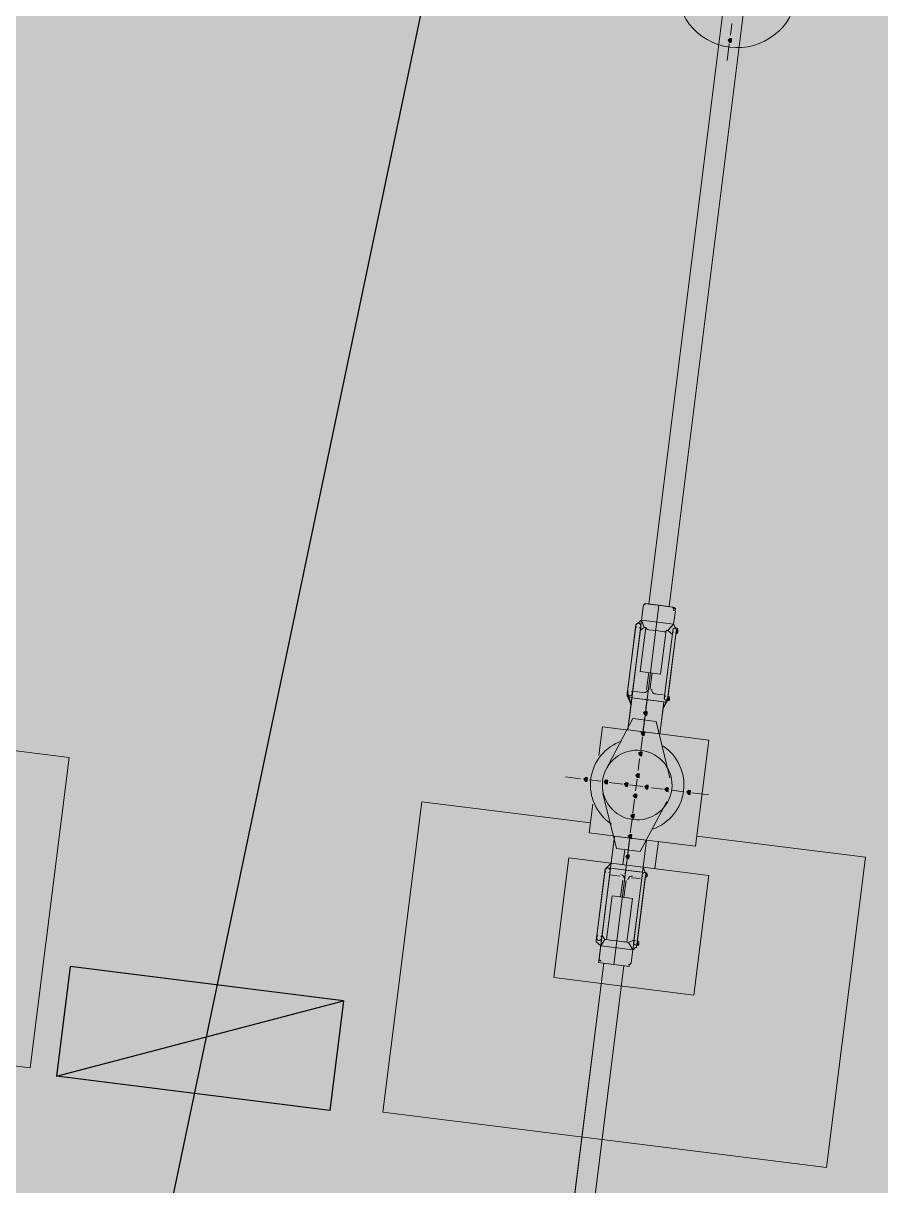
# Model space of a CAD drawing. Header units: metres. Extents: x -4 to 509425, y 7549 to 4732445.
# Drawn here: x 476049.91 to 476054.18, y 4719734.81 to 4719740.6 of the extents above; entities that cross this region are included whole.
import ezdxf

# ---------------------------------------------------------------- set-up
doc = ezdxf.new("R2010")
doc.units = ezdxf.units.M
doc.header["$LTSCALE"] = 0.01
doc.header["$MEASUREMENT"] = 0
doc.layers.get('0').update_dxf_attribs({"lineweight": 0})
for name, color, linetype in [('_SUBESTACIÓN', 1, 'Continuous'), ('PARCELAS', 31, 'Continuous'), ('SUBESTACION LA VID', 253, 'Continuous')]:
    doc.layers.add(name, color=color, linetype=linetype)

# ---------------------------------------------------------------- blocks, each defined once
blk = doc.blocks.new('A$Cfff6051d')
at = {"layer": 'SUBESTACION LA VID', "transparency": 33554687}
h = blk.add_hatch(color=256, dxfattribs=at)
h.dxf.hatch_style = 2
h.paths.add_polyline_path([(476053.4367, 4719740.5115), (476053.4377, 4719740.5199), (476053.4293, 4719740.5209), (476053.4199, 4719740.5136), (476053.4272, 4719740.5041), (476053.4356, 4719740.5031)])
h = blk.add_hatch(color=256, dxfattribs=at)
h.dxf.hatch_style = 2
h.paths.add_polyline_path([(476053.0165, 4719737.1597), (476053.0175, 4719737.1681), (476053.0091, 4719737.1692), (476052.9997, 4719737.1618), (476053.007, 4719737.1524), (476053.0154, 4719737.1513)])
h = blk.add_hatch(color=256, dxfattribs=at)
h.dxf.hatch_style = 2
h.paths.add_polyline_path([(476053.0038, 4719737.0589), (476053.0049, 4719737.0673), (476052.9965, 4719737.0684), (476052.987, 4719737.061), (476052.9944, 4719737.0516), (476053.0028, 4719737.0505)])
h = blk.add_hatch(color=256, dxfattribs=at)
h.dxf.hatch_style = 2
h.paths.add_polyline_path([(476052.9912, 4719736.9581), (476052.9923, 4719736.9665), (476052.9839, 4719736.9676), (476052.9744, 4719736.9602), (476052.9818, 4719736.9508), (476052.9902, 4719736.9497)])
h = blk.add_hatch(color=256, dxfattribs=at)
h.dxf.hatch_style = 2
h.paths.add_polyline_path([(476052.9775, 4719736.8489), (476052.9786, 4719736.8573), (476052.9702, 4719736.8584), (476052.9607, 4719736.851), (476052.9681, 4719736.8416), (476052.9765, 4719736.8405)])
h = blk.add_hatch(color=256, dxfattribs=at)
h.dxf.hatch_style = 2
h.paths.add_polyline_path([(476052.7192, 4719736.8301), (476052.7202, 4719736.8385), (476052.7118, 4719736.8396), (476052.7024, 4719736.8322), (476052.7097, 4719736.8228), (476052.7181, 4719736.8217)])
h = blk.add_hatch(color=256, dxfattribs=at)
h.dxf.hatch_style = 2
h.paths.add_polyline_path([(476052.82, 4719736.8175), (476052.821, 4719736.8259), (476052.8126, 4719736.8269), (476052.8032, 4719736.8196), (476052.8105, 4719736.8101), (476052.8189, 4719736.8091)])
h = blk.add_hatch(color=256, dxfattribs=at)
h.dxf.hatch_style = 2
h.paths.add_polyline_path([(476052.9208, 4719736.8048), (476052.9218, 4719736.8132), (476052.9134, 4719736.8143), (476052.904, 4719736.807), (476052.9113, 4719736.7975), (476052.9197, 4719736.7964)])
h = blk.add_hatch(color=256, dxfattribs=at)
h.dxf.hatch_style = 2
h.paths.add_polyline_path([(476053.0216, 4719736.7922), (476053.0227, 4719736.8006), (476053.0143, 4719736.8017), (476053.0048, 4719736.7943), (476053.0121, 4719736.7849), (476053.0205, 4719736.7838)])
h = blk.add_hatch(color=256, dxfattribs=at)
h.dxf.hatch_style = 2
h.paths.add_polyline_path([(476053.1224, 4719736.7796), (476053.1235, 4719736.788), (476053.1151, 4719736.789), (476053.1056, 4719736.7817), (476053.1129, 4719736.7722), (476053.1213, 4719736.7712)])
h = blk.add_hatch(color=256, dxfattribs=at)
h.dxf.hatch_style = 2
h.paths.add_polyline_path([(476052.9649, 4719736.7481), (476052.9659, 4719736.7565), (476052.9575, 4719736.7576), (476052.9481, 4719736.7502), (476052.9554, 4719736.7408), (476052.9638, 4719736.7397)])
h = blk.add_hatch(color=256, dxfattribs=at)
h.dxf.hatch_style = 2
h.paths.add_polyline_path([(476053.2316, 4719736.7659), (476053.2327, 4719736.7743), (476053.2243, 4719736.7753), (476053.2148, 4719736.768), (476053.2222, 4719736.7585), (476053.2306, 4719736.7575)])
h = blk.add_hatch(color=256, dxfattribs=at)
h.dxf.hatch_style = 2
h.paths.add_polyline_path([(476052.9522, 4719736.6473), (476052.9533, 4719736.6557), (476052.9449, 4719736.6568), (476052.9354, 4719736.6494), (476052.9428, 4719736.64), (476052.9512, 4719736.6389)])
h = blk.add_hatch(color=256, dxfattribs=at)
h.dxf.hatch_style = 2
h.paths.add_polyline_path([(476052.9396, 4719736.5465), (476052.9407, 4719736.5549), (476052.9323, 4719736.556), (476052.9228, 4719736.5486), (476052.9301, 4719736.5392), (476052.9385, 4719736.5381)])
h = blk.add_hatch(color=256, dxfattribs=at)
h.dxf.hatch_style = 2
h.paths.add_polyline_path([(476052.927, 4719736.4457), (476052.928, 4719736.4541), (476052.9196, 4719736.4552), (476052.9102, 4719736.4478), (476052.9175, 4719736.4384), (476052.9259, 4719736.4373)])
h = blk.add_hatch(color=256, dxfattribs=at)
h.dxf.hatch_style = 2
edge = h.paths.add_edge_path()
edge.add_spline(control_points=[(476050.1451, 4719735.8986), (476050.1451, 4719735.8986), (476051.5059, 4719735.728), (476051.5059, 4719735.728), (476051.5059, 4719735.728), (476050.0766, 4719735.3526), (476050.0766, 4719735.3526), (476050.0766, 4719735.3526), (476050.1451, 4719735.8986), (476050.1451, 4719735.8986)], knot_values=[0, 0, 0, 0, 1, 1, 1, 2, 2, 2, 3, 3, 3, 3], degree=3, periodic=0)
edge = h.paths.add_edge_path()
edge.add_spline(control_points=[(476051.5059, 4719735.728), (476051.5059, 4719735.728), (476050.0766, 4719735.3526), (476050.0766, 4719735.3526), (476050.0766, 4719735.3526), (476051.4375, 4719735.1819), (476051.4375, 4719735.1819), (476051.4375, 4719735.1819), (476051.5059, 4719735.728), (476051.5059, 4719735.728)], knot_values=[0, 0, 0, 0, 1, 1, 1, 2, 2, 2, 3, 3, 3, 3], degree=3, periodic=0)
at = {"layer": 'SUBESTACION LA VID', "lineweight": 15}
for p, q in [((476053.0251, 4719737.7047), (476053.3947, 4719740.6533)), ((476053.1259, 4719737.6921), (476053.4955, 4719740.6406)), ((476053.4314, 4719740.5377), (476053.4388, 4719740.5965)), ((476053.4156, 4719740.4117), (476053.4262, 4719740.4957)), ((476053.1427, 4719737.69), (476053.0083, 4719737.7068)), ((476053.1626, 4719737.5766), (476053.149, 4719737.6039)), ((476052.9178, 4719737.2574), (476052.9599, 4719737.5934)), ((476052.9851, 4719737.5903), (476052.943, 4719737.2543)), ((476052.983, 4719737.5735), (476053.0019, 4719737.5882)), ((476053.1447, 4719737.5703), (476053.1026, 4719737.2343)), ((476053.1194, 4719737.2322), (476053.1615, 4719737.5682)), ((476053.1426, 4719737.5535), (476053.1195, 4719737.5734)), ((476053.0144, 4719737.2795), (476053.0249, 4719737.3635)), ((476053.0312, 4719737.2773), (476053.0418, 4719737.3613)), ((476052.9168, 4719737.249), (476052.9367, 4719737.2039)), ((476053.0186, 4719737.2448), (476053.0112, 4719737.186)), ((476053.1184, 4719737.2238), (476053.0963, 4719737.1839)), ((476053.006, 4719737.144), (476052.9976, 4719737.0768)), ((476052.9451, 4719737.1346), (476052.8106, 4719736.8784)), ((476053.0627, 4719737.1198), (476052.9451, 4719737.1346)), ((476053.0627, 4719737.1198), (476053.1298, 4719736.8384)), ((476052.9933, 4719737.0432), (476052.9849, 4719736.976)), ((476052.9796, 4719736.934), (476052.9723, 4719736.8752)), ((476052.6856, 4719736.8343), (476052.61, 4719736.8438)), ((476052.7864, 4719736.8217), (476052.7276, 4719736.8291)), ((476052.8956, 4719736.808), (476052.8284, 4719736.8164)), ((476052.9964, 4719736.7954), (476052.9292, 4719736.8038)), ((476052.967, 4719736.8332), (476052.9596, 4719736.7744)), ((476053.0972, 4719736.7827), (476053.0384, 4719736.7901)), ((476052.864, 4719736.4877), (476052.7958, 4719736.7608)), ((476052.9544, 4719736.7324), (476052.9459, 4719736.6652)), ((476053.198, 4719736.7701), (476053.1392, 4719736.7775)), ((476053.324, 4719736.7543), (476053.24, 4719736.7648)), ((476052.9816, 4719736.473), (476053.115, 4719736.7208)), ((476052.9417, 4719736.6316), (476052.9333, 4719736.5644)), ((476052.928, 4719736.5224), (476052.9207, 4719736.4636)), ((476053.0561, 4719736.3869), (476053.0729, 4719736.5213)), ((476052.9816, 4719736.473), (476052.864, 4719736.4877)), ((476052.8965, 4719736.4069), (476052.906, 4719736.4825)), ((476052.8083, 4719736.3838), (476052.8377, 4719736.4142)), ((476052.9154, 4719736.4216), (476052.908, 4719736.3628)), ((476053.0099, 4719736.3585), (476052.9973, 4719736.3942)), ((476052.8072, 4719736.3754), (476052.7651, 4719736.0394)), ((476052.7903, 4719736.0362), (476052.8324, 4719736.3722)), ((476052.8954, 4719736.3302), (476052.8849, 4719736.2462)), ((476052.9122, 4719736.3281), (476052.9017, 4719736.2441)), ((476052.9499, 4719736.0162), (476052.992, 4719736.3522)), ((476053.0088, 4719736.3501), (476052.9667, 4719736.0141)), ((476052.7924, 4719736.053), (476052.8071, 4719736.0341)), ((476052.763, 4719736.0226), (476052.7861, 4719736.0026)), ((476052.952, 4719736.033), (476052.9247, 4719736.0194)), ((476052.1299, 4719730.5645), (476052.8008, 4719735.9155)), ((476052.2307, 4719730.5518), (476052.9016, 4719735.9028)), ((476052.784, 4719735.9176), (476052.9184, 4719735.9007))]:
    blk.add_line(p, q, dxfattribs=at)
at = {"layer": 'SUBESTACION LA VID', "lineweight": 0}
for p, q in [((476052.9367, 4719737.2039), (476052.9978, 4719737.6911)), ((476053.0251, 4719737.7047), (476053.1259, 4719737.6921)), ((476052.9578, 4719737.5766), (476052.961, 4719737.6018)), ((476052.9589, 4719737.585), (476052.961, 4719737.6018)), ((476052.9599, 4719737.5934), (476052.9599, 4719737.5934)), ((476053.1594, 4719737.5514), (476053.1626, 4719737.5766)), ((476053.1594, 4719737.5514), (476053.1626, 4719737.5766)), ((476053.1689, 4719737.5587), (476053.1626, 4719737.5766)), ((476053.1689, 4719737.5587), (476053.1699, 4719737.5671)), ((476053.1689, 4719737.5587), (476053.1699, 4719737.5671)), ((476052.9168, 4719737.249), (476052.9189, 4719737.2658)), ((476052.9168, 4719737.249), (476052.9189, 4719737.2658)), ((476052.9168, 4719737.249), (476052.9178, 4719737.2574)), ((476053.0963, 4719737.1839), (476053.1205, 4719737.2406)), ((476053.1184, 4719737.2238), (476053.1205, 4719737.2406)), ((476053.1268, 4719737.2227), (476053.1278, 4719737.2311)), ((476052.8083, 4719736.3838), (476052.8062, 4719736.367)), ((476052.8083, 4719736.3838), (476052.8072, 4719736.3754)), ((476052.9973, 4719736.3942), (476052.9373, 4719735.9154)), ((476053.0099, 4719736.3585), (476053.0078, 4719736.3417)), ((476053.0099, 4719736.3585), (476053.0078, 4719736.3417)), ((476053.0183, 4719736.3575), (476053.0172, 4719736.3491)), ((476052.7672, 4719736.0562), (476052.764, 4719736.031)), ((476052.7672, 4719736.0562), (476052.764, 4719736.031)), ((476052.7662, 4719736.0478), (476052.764, 4719736.031)), ((476052.7662, 4719736.0478), (476052.764, 4719736.031)), ((476052.7662, 4719736.0478), (476052.7651, 4719736.0394)), ((476052.9688, 4719736.0309), (476052.9657, 4719736.0057)), ((476052.9688, 4719736.0309), (476052.9657, 4719736.0057)), ((476052.9678, 4719736.0225), (476052.9657, 4719736.0057)), ((476052.9678, 4719736.0225), (476052.9657, 4719736.0057)), ((476052.9751, 4719736.0131), (476052.9741, 4719736.0047))]:
    blk.add_line(p, q, dxfattribs=at)
at = {"layer": 'SUBESTACION LA VID', "lineweight": 15}
for points in [[(476053.0251, 4719737.7047), (476053.1259, 4719737.6921), (476053.4955, 4719740.6406), (476053.3947, 4719740.6533), (476053.0251, 4719737.7047)], [(476053.0755, 4719737.6984), (476053.0083, 4719737.7068), (476052.9988, 4719737.6995), (476052.9978, 4719737.6911), (476052.9893, 4719737.6239), (476052.961, 4719737.6018), (476052.9599, 4719737.5934), (476052.9589, 4719737.585), (476052.9578, 4719737.5766), (476052.9389, 4719737.4254), (476052.9189, 4719737.2658), (476052.9178, 4719737.2574), (476052.9168, 4719737.249), (476052.9367, 4719737.2039), (476052.9209, 4719737.0779), (476052.9965, 4719737.0684), (476053.0755, 4719737.6984)], [(476052.9978, 4719737.6911), (476052.9893, 4719737.6239), (476053.149, 4719737.6039), (476053.1574, 4719737.6711)], [(476053.0755, 4719737.6984), (476053.1427, 4719737.69), (476053.15, 4719737.6805), (476053.149, 4719737.6721), (476053.1574, 4719737.6711), (476053.149, 4719737.6039), (476053.1626, 4719737.5766), (476053.1699, 4719737.5671), (476053.1689, 4719737.5587), (476053.1605, 4719737.5598), (476053.1594, 4719737.5514), (476053.1405, 4719737.4002), (476053.1205, 4719737.2406), (476053.1278, 4719737.2311), (476053.1268, 4719737.2227), (476053.1184, 4719737.2238), (476053.0963, 4719737.1839), (476053.0805, 4719737.0579), (476052.9965, 4719737.0684), (476053.0755, 4719737.6984)], [(476053.149, 4719737.6039), (476053.1195, 4719737.5734), (476053.1111, 4719737.5745), (476053.1101, 4719737.5661), (476053.1017, 4719737.5671), (476053.0933, 4719737.5682), (476053.0597, 4719737.5724), (476053.0261, 4719737.5766), (476053.0177, 4719737.5777), (476053.0103, 4719737.5871), (476053.0019, 4719737.5882), (476052.9893, 4719737.6239), (476052.961, 4719737.6018)], [(476053.1111, 4719737.5745), (476053.0838, 4719737.3561), (476052.9829, 4719737.3687), (476053.0103, 4719737.5871)], [(476052.9451, 4719737.2711), (476052.9703, 4719737.2679), (476052.9955, 4719737.2648)], [(476053.0963, 4719737.2521), (476053.0795, 4719737.2542), (476053.0543, 4719737.2574)], [(476049.2907, 4719737.0466), (476050.1392, 4719736.9403), (476049.9454, 4719735.3946), (476047.7277, 4719735.6726), (476047.9215, 4719737.2183), (476048.7699, 4719737.1119)], [(476053.0805, 4719737.0579), (476053.1005, 4719737.2175), (476052.9409, 4719737.2375), (476052.9209, 4719737.0779), (476053.0805, 4719737.0579)], [(476052.9325, 4719737.2385), (476052.9661, 4719737.2343), (476053.0249, 4719737.2269)], [(476053.1089, 4719737.2164), (476053.0753, 4719737.2206), (476053.0249, 4719737.2269)], [(476052.777, 4719736.9509), (476052.7949, 4719737.0937), (476052.9125, 4719737.0789)], [(476053.0805, 4719737.0579), (476053.3241, 4719737.0273), (476053.2578, 4719736.4981), (476053.0141, 4719736.5286)], [(476053.2641, 4719736.5485), (476054.1041, 4719736.4432), (476053.9103, 4719734.8975), (476051.701, 4719735.1745), (476051.8948, 4719736.7202), (476052.7349, 4719736.6148)], [(476052.8461, 4719736.5497), (476052.7285, 4719736.5644), (476052.7464, 4719736.7072)], [(476052.8512, 4719735.9091), (476052.784, 4719735.9176), (476052.7756, 4719735.9186), (476052.7766, 4719735.927), (476052.7777, 4719735.9354), (476052.7861, 4719736.0026), (476052.763, 4719736.0226), (476052.764, 4719736.031), (476052.7651, 4719736.0394), (476052.7662, 4719736.0478), (476052.7672, 4719736.0562), (476052.7862, 4719736.2074), (476052.8062, 4719736.367), (476052.8072, 4719736.3754), (476052.8083, 4719736.3838), (476052.8377, 4719736.4142), (476052.8545, 4719736.5486), (476052.9301, 4719736.5392), (476052.8512, 4719735.9091)], [(476052.8545, 4719736.5486), (476052.8345, 4719736.389), (476052.9941, 4719736.369), (476053.0141, 4719736.5286), (476052.8545, 4719736.5486)], [(476052.8512, 4719735.9091), (476052.9184, 4719735.9007), (476052.9268, 4719735.8997), (476052.9278, 4719735.9081), (476052.9373, 4719735.9154), (476052.9457, 4719735.9826), (476052.9646, 4719735.9973), (476052.9657, 4719736.0057), (476052.9741, 4719736.0047), (476052.9751, 4719736.0131), (476052.9762, 4719736.0215), (476052.9678, 4719736.0225), (476052.9688, 4719736.0309), (476052.9878, 4719736.1821), (476053.0078, 4719736.3417), (476053.0172, 4719736.3491), (476053.0183, 4719736.3575), (476053.0099, 4719736.3585), (476052.9973, 4719736.3942), (476053.0141, 4719736.5286), (476052.9301, 4719736.5392), (476052.8512, 4719735.9091)], [(476053.2501, 4719735.7567), (476052.5529, 4719735.8441), (476052.6277, 4719736.4406), (476053.3249, 4719736.3532), (476053.2501, 4719735.7567)], [(476052.8177, 4719736.3911), (476052.8513, 4719736.3869), (476052.9017, 4719736.3806)], [(476052.8303, 4719736.3554), (476052.8555, 4719736.3523), (476052.8807, 4719736.3491)], [(476052.9941, 4719736.369), (476052.9605, 4719736.3732), (476052.9017, 4719736.3806)], [(476052.9815, 4719736.3365), (476052.9647, 4719736.3386), (476052.9395, 4719736.3417)], [(476052.8155, 4719736.0331), (476052.8429, 4719736.2515), (476052.9437, 4719736.2388), (476052.9163, 4719736.0204)], [(476052.9373, 4719735.9154), (476052.9457, 4719735.9826), (476052.7861, 4719736.0026), (476052.7777, 4719735.9354)], [(476052.7861, 4719736.0026), (476052.8071, 4719736.0341), (476052.8155, 4719736.0331), (476052.8239, 4719736.032), (476052.8323, 4719736.031), (476052.8659, 4719736.0267), (476052.8995, 4719736.0225), (476052.9079, 4719736.0215), (476052.9163, 4719736.0204), (476052.9247, 4719736.0194), (476052.9457, 4719735.9826), (476052.9646, 4719735.9973)], [(476051.4375, 4719735.1819), (476050.0766, 4719735.3526), (476050.1451, 4719735.8986), (476051.5059, 4719735.728), (476051.4375, 4719735.1819)], [(476052.1299, 4719730.5645), (476052.2307, 4719730.5518), (476052.9016, 4719735.9028), (476052.8008, 4719735.9155), (476052.1299, 4719730.5645)]]:
    blk.add_lwpolyline(points, dxfattribs=at)
at = {"layer": 'SUBESTACION LA VID'}
for points in [[(476053.4367, 4719740.5115), (476053.4377, 4719740.5199), (476053.4293, 4719740.5209), (476053.4199, 4719740.5136), (476053.4272, 4719740.5041), (476053.4356, 4719740.5031)], [(476053.0165, 4719737.1597), (476053.0175, 4719737.1681), (476053.0091, 4719737.1692), (476052.9997, 4719737.1618), (476053.007, 4719737.1524), (476053.0154, 4719737.1513)], [(476053.0038, 4719737.0589), (476053.0049, 4719737.0673), (476052.9965, 4719737.0684), (476052.987, 4719737.061), (476052.9944, 4719737.0516), (476053.0028, 4719737.0505)], [(476052.9912, 4719736.9581), (476052.9923, 4719736.9665), (476052.9839, 4719736.9676), (476052.9744, 4719736.9602), (476052.9818, 4719736.9508), (476052.9902, 4719736.9497)], [(476052.9775, 4719736.8489), (476052.9786, 4719736.8573), (476052.9702, 4719736.8584), (476052.9607, 4719736.851), (476052.9681, 4719736.8416), (476052.9765, 4719736.8405)], [(476052.7192, 4719736.8301), (476052.7202, 4719736.8385), (476052.7118, 4719736.8396), (476052.7024, 4719736.8322), (476052.7097, 4719736.8228), (476052.7181, 4719736.8217)], [(476052.82, 4719736.8175), (476052.821, 4719736.8259), (476052.8126, 4719736.8269), (476052.8032, 4719736.8196), (476052.8105, 4719736.8101), (476052.8189, 4719736.8091)], [(476052.9208, 4719736.8048), (476052.9218, 4719736.8132), (476052.9134, 4719736.8143), (476052.904, 4719736.807), (476052.9113, 4719736.7975), (476052.9197, 4719736.7964)], [(476053.0216, 4719736.7922), (476053.0227, 4719736.8006), (476053.0143, 4719736.8017), (476053.0048, 4719736.7943), (476053.0121, 4719736.7849), (476053.0205, 4719736.7838)], [(476053.1224, 4719736.7796), (476053.1235, 4719736.788), (476053.1151, 4719736.789), (476053.1056, 4719736.7817), (476053.1129, 4719736.7722), (476053.1213, 4719736.7712)], [(476052.9649, 4719736.7481), (476052.9659, 4719736.7565), (476052.9575, 4719736.7576), (476052.9481, 4719736.7502), (476052.9554, 4719736.7408), (476052.9638, 4719736.7397)], [(476053.2316, 4719736.7659), (476053.2327, 4719736.7743), (476053.2243, 4719736.7753), (476053.2148, 4719736.768), (476053.2222, 4719736.7585), (476053.2306, 4719736.7575)], [(476052.9522, 4719736.6473), (476052.9533, 4719736.6557), (476052.9449, 4719736.6568), (476052.9354, 4719736.6494), (476052.9428, 4719736.64), (476052.9512, 4719736.6389)], [(476052.9396, 4719736.5465), (476052.9407, 4719736.5549), (476052.9323, 4719736.556), (476052.9228, 4719736.5486), (476052.9301, 4719736.5392), (476052.9385, 4719736.5381)], [(476052.927, 4719736.4457), (476052.928, 4719736.4541), (476052.9196, 4719736.4552), (476052.9102, 4719736.4478), (476052.9175, 4719736.4384), (476052.9259, 4719736.4373)]]:
    blk.add_lwpolyline(points, close=True, dxfattribs=at)
at = {"layer": 'SUBESTACION LA VID', "lineweight": 0}
for points in [[(476053.4367, 4719740.5115), (476053.4377, 4719740.5199), (476053.4293, 4719740.5209), (476053.4199, 4719740.5136), (476053.4272, 4719740.5041), (476053.4356, 4719740.5031)], [(476053.0165, 4719737.1597), (476053.0175, 4719737.1681), (476053.0091, 4719737.1692), (476052.9997, 4719737.1618), (476053.007, 4719737.1524), (476053.0154, 4719737.1513)], [(476053.0038, 4719737.0589), (476053.0049, 4719737.0673), (476052.9965, 4719737.0684), (476052.987, 4719737.061), (476052.9944, 4719737.0516), (476053.0028, 4719737.0505)], [(476052.9912, 4719736.9581), (476052.9923, 4719736.9665), (476052.9839, 4719736.9676), (476052.9744, 4719736.9602), (476052.9818, 4719736.9508), (476052.9902, 4719736.9497)], [(476052.9775, 4719736.8489), (476052.9786, 4719736.8573), (476052.9702, 4719736.8584), (476052.9607, 4719736.851), (476052.9681, 4719736.8416), (476052.9765, 4719736.8405)], [(476052.7192, 4719736.8301), (476052.7202, 4719736.8385), (476052.7118, 4719736.8396), (476052.7024, 4719736.8322), (476052.7097, 4719736.8228), (476052.7181, 4719736.8217)], [(476052.82, 4719736.8175), (476052.821, 4719736.8259), (476052.8126, 4719736.8269), (476052.8032, 4719736.8196), (476052.8105, 4719736.8101), (476052.8189, 4719736.8091)], [(476052.9208, 4719736.8048), (476052.9218, 4719736.8132), (476052.9134, 4719736.8143), (476052.904, 4719736.807), (476052.9113, 4719736.7975), (476052.9197, 4719736.7964)], [(476053.0216, 4719736.7922), (476053.0227, 4719736.8006), (476053.0143, 4719736.8017), (476053.0048, 4719736.7943), (476053.0121, 4719736.7849), (476053.0205, 4719736.7838)], [(476053.1224, 4719736.7796), (476053.1235, 4719736.788), (476053.1151, 4719736.789), (476053.1056, 4719736.7817), (476053.1129, 4719736.7722), (476053.1213, 4719736.7712)], [(476052.9649, 4719736.7481), (476052.9659, 4719736.7565), (476052.9575, 4719736.7576), (476052.9481, 4719736.7502), (476052.9554, 4719736.7408), (476052.9638, 4719736.7397)], [(476053.2316, 4719736.7659), (476053.2327, 4719736.7743), (476053.2243, 4719736.7753), (476053.2148, 4719736.768), (476053.2222, 4719736.7585), (476053.2306, 4719736.7575)], [(476052.9522, 4719736.6473), (476052.9533, 4719736.6557), (476052.9449, 4719736.6568), (476052.9354, 4719736.6494), (476052.9428, 4719736.64), (476052.9512, 4719736.6389)], [(476052.9396, 4719736.5465), (476052.9407, 4719736.5549), (476052.9323, 4719736.556), (476052.9228, 4719736.5486), (476052.9301, 4719736.5392), (476052.9385, 4719736.5381)], [(476052.927, 4719736.4457), (476052.928, 4719736.4541), (476052.9196, 4719736.4552), (476052.9102, 4719736.4478), (476052.9175, 4719736.4384), (476052.9259, 4719736.4373)]]:
    blk.add_lwpolyline(points, close=True, dxfattribs=at)
for points in [[(476052.9209, 4719737.0779), (476052.9978, 4719737.6911), (476052.9367, 4719737.2039)], [(476052.9578, 4719737.5766), (476052.961, 4719737.6018), (476052.9189, 4719737.2658)], [(476052.9389, 4719737.4254), (476052.961, 4719737.6018), (476052.9578, 4719737.5766)], [(476052.9589, 4719737.585), (476052.9599, 4719737.5934), (476052.9589, 4719737.585), (476052.961, 4719737.6018)], [(476053.1594, 4719737.5514), (476053.1626, 4719737.5766), (476053.1605, 4719737.5598), (476053.1626, 4719737.5766)], [(476052.9178, 4719737.2574), (476052.9168, 4719737.249), (476052.9189, 4719737.2658)], [(476052.9168, 4719737.249), (476052.9178, 4719737.2574), (476052.9168, 4719737.249)], [(476053.0963, 4719737.1839), (476053.1205, 4719737.2406), (476053.0963, 4719737.1839)], [(476053.1205, 4719737.2406), (476053.1268, 4719737.2227), (476053.1278, 4719737.2311), (476053.1268, 4719737.2227)], [(476052.8545, 4719736.5486), (476052.7766, 4719735.927), (476052.8377, 4719736.4142), (476052.7777, 4719735.9354)], [(476052.8062, 4719736.367), (476052.8083, 4719736.3838), (476052.8072, 4719736.3754), (476052.8083, 4719736.3838)], [(476053.0078, 4719736.3417), (476052.9646, 4719735.9973), (476052.9878, 4719736.1821)], [(476053.0172, 4719736.3491), (476053.0099, 4719736.3585), (476053.0078, 4719736.3417)], [(476053.0183, 4719736.3575), (476053.0172, 4719736.3491), (476053.0183, 4719736.3575)], [(476052.7662, 4719736.0478), (476052.764, 4719736.031), (476052.7662, 4719736.0478), (476052.764, 4719736.031)], [(476052.9762, 4719736.0215), (476052.9741, 4719736.0047), (476052.9678, 4719736.0225), (476052.9657, 4719736.0057)]]:
    blk.add_lwpolyline(points, dxfattribs=at)
at = {"layer": 'SUBESTACION LA VID', "lineweight": 15}
for points, knots in [([(476053.1674, 4719740.814), (476053.1468, 4719740.6493), (476053.2636, 4719740.499), (476053.4283, 4719740.4784), (476053.593, 4719740.4577), (476053.7432, 4719740.5745), (476053.7639, 4719740.7392), (476053.7845, 4719740.9039), (476053.6677, 4719741.0542), (476053.503, 4719741.0748), (476053.3383, 4719741.0955), (476053.1881, 4719740.9787), (476053.1674, 4719740.814)], [0, 0, 0, 0, 1, 1, 1, 2, 2, 2, 3, 3, 3, 4, 4, 4, 4]), ([(476053.0125, 4719737.7063), (476053.0091, 4719737.7067), (476053.0058, 4719737.7058), (476053.0031, 4719737.7037), (476053.0004, 4719737.7017), (476052.9987, 4719737.6986), (476052.9983, 4719737.6953)], [0, 0, 0, 0, 1, 1, 1, 2, 2, 2, 2]), ([(476052.9746, 4719737.6087), (476052.9692, 4719737.6093), (476052.964, 4719737.6065), (476052.9616, 4719737.6016), (476052.9592, 4719737.5967), (476052.9603, 4719737.5908), (476052.9642, 4719737.587)], [0, 0, 0, 0, 1, 1, 1, 2, 2, 2, 2]), ([(476052.9857, 4719737.5945), (476052.9865, 4719737.6014), (476052.9816, 4719737.6078), (476052.9746, 4719737.6087), (476052.9677, 4719737.6095), (476052.9613, 4719737.6046), (476052.9605, 4719737.5976)], [0, 0, 0, 0, 1, 1, 1, 2, 2, 2, 2]), ([(476052.9794, 4719737.5851), (476052.9841, 4719737.5878), (476052.9866, 4719737.5933), (476052.9855, 4719737.5986), (476052.9844, 4719737.6039), (476052.98, 4719737.608), (476052.9746, 4719737.6087)], [0, 0, 0, 0, 1, 1, 1, 2, 2, 2, 2]), ([(476053.1594, 4719737.5855), (476053.154, 4719737.5862), (476053.1488, 4719737.5833), (476053.1464, 4719737.5784), (476053.1441, 4719737.5735), (476053.1451, 4719737.5677), (476053.149, 4719737.5638)], [0, 0, 0, 0, 1, 1, 1, 2, 2, 2, 2]), ([(476053.1705, 4719737.5713), (476053.1713, 4719737.5783), (476053.1664, 4719737.5846), (476053.1594, 4719737.5855), (476053.1525, 4719737.5864), (476053.1461, 4719737.5814), (476053.1453, 4719737.5745)], [0, 0, 0, 0, 1, 1, 1, 2, 2, 2, 2]), ([(476053.1642, 4719737.5619), (476053.169, 4719737.5647), (476053.1714, 4719737.5701), (476053.1703, 4719737.5754), (476053.1692, 4719737.5808), (476053.1648, 4719737.5848), (476053.1594, 4719737.5855)], [0, 0, 0, 0, 1, 1, 1, 2, 2, 2, 2]), ([(476052.9245, 4719737.271), (476052.9198, 4719737.2683), (476052.9174, 4719737.2629), (476052.9185, 4719737.2575), (476052.9196, 4719737.2522), (476052.9239, 4719737.2481), (476052.9294, 4719737.2475)], [0, 0, 0, 0, 1, 1, 1, 2, 2, 2, 2]), ([(476052.9183, 4719737.2616), (476052.9175, 4719737.2547), (476052.9224, 4719737.2483), (476052.9294, 4719737.2475), (476052.9363, 4719737.2466), (476052.9427, 4719737.2515), (476052.9435, 4719737.2585)], [0, 0, 0, 0, 1, 1, 1, 2, 2, 2, 2]), ([(476052.9294, 4719737.2475), (476052.9347, 4719737.2468), (476052.94, 4719737.2496), (476052.9424, 4719737.2545), (476052.9447, 4719737.2594), (476052.9437, 4719737.2653), (476052.9398, 4719737.2691)], [0, 0, 0, 0, 1, 1, 1, 2, 2, 2, 2]), ([(476053.1093, 4719737.2479), (476053.1046, 4719737.2451), (476053.1022, 4719737.2397), (476053.1033, 4719737.2343), (476053.1044, 4719737.229), (476053.1088, 4719737.225), (476053.1142, 4719737.2243)], [0, 0, 0, 0, 1, 1, 1, 2, 2, 2, 2]), ([(476053.1031, 4719737.2385), (476053.1023, 4719737.2315), (476053.1072, 4719737.2252), (476053.1142, 4719737.2243), (476053.1211, 4719737.2234), (476053.1275, 4719737.2283), (476053.1283, 4719737.2353)], [0, 0, 0, 0, 1, 1, 1, 2, 2, 2, 2]), ([(476053.1142, 4719737.2243), (476053.1196, 4719737.2236), (476053.1248, 4719737.2265), (476053.1272, 4719737.2314), (476053.1295, 4719737.2363), (476053.1285, 4719737.2421), (476053.1246, 4719737.2459)], [0, 0, 0, 0, 1, 1, 1, 2, 2, 2, 2]), ([(476052.8918, 4719737.0234), (476052.8078, 4719736.9946), (476052.7476, 4719736.9204), (476052.7365, 4719736.8322), (476052.7255, 4719736.7441), (476052.7655, 4719736.6573), (476052.8398, 4719736.6086)], [0, 0, 0, 0, 1, 1, 1, 2, 2, 2, 2]), ([(476052.7953, 4719736.8248), (476052.7834, 4719736.7297), (476052.8508, 4719736.643), (476052.9459, 4719736.631), (476053.041, 4719736.6191), (476053.1278, 4719736.6866), (476053.1397, 4719736.7817), (476053.1516, 4719736.8768), (476053.0842, 4719736.9635), (476052.9891, 4719736.9755), (476052.894, 4719736.9874), (476052.8072, 4719736.9199), (476052.7953, 4719736.8248)], [0, 0, 0, 0, 1, 1, 1, 2, 2, 2, 3, 3, 3, 4, 4, 4, 4]), ([(476053.0432, 4719736.5831), (476053.1272, 4719736.612), (476053.1875, 4719736.6861), (476053.1985, 4719736.7743), (476053.2096, 4719736.8624), (476053.1695, 4719736.9492), (476053.0952, 4719736.9979)], [0, 0, 0, 0, 1, 1, 1, 2, 2, 2, 2]), ([(476052.8219, 4719736.3906), (476052.8165, 4719736.3913), (476052.8113, 4719736.3885), (476052.8089, 4719736.3836), (476052.8065, 4719736.3786), (476052.8076, 4719736.3728), (476052.8114, 4719736.369)], [0, 0, 0, 0, 1, 1, 1, 2, 2, 2, 2]), ([(476052.833, 4719736.3764), (476052.8338, 4719736.3834), (476052.8289, 4719736.3897), (476052.8219, 4719736.3906), (476052.815, 4719736.3915), (476052.8086, 4719736.3866), (476052.8078, 4719736.3796)], [0, 0, 0, 0, 1, 1, 1, 2, 2, 2, 2]), ([(476052.8267, 4719736.367), (476052.8314, 4719736.3698), (476052.8339, 4719736.3752), (476052.8328, 4719736.3806), (476052.8317, 4719736.3859), (476052.8273, 4719736.3899), (476052.8219, 4719736.3906)], [0, 0, 0, 0, 1, 1, 1, 2, 2, 2, 2]), ([(476053.0067, 4719736.3675), (476053.0013, 4719736.3681), (476052.9961, 4719736.3653), (476052.9937, 4719736.3604), (476052.9913, 4719736.3555), (476052.9924, 4719736.3496), (476052.9963, 4719736.3458)], [0, 0, 0, 0, 1, 1, 1, 2, 2, 2, 2]), ([(476053.0178, 4719736.3533), (476053.0186, 4719736.3602), (476053.0137, 4719736.3666), (476053.0067, 4719736.3675), (476052.9998, 4719736.3683), (476052.9934, 4719736.3634), (476052.9926, 4719736.3564)], [0, 0, 0, 0, 1, 1, 1, 2, 2, 2, 2]), ([(476052.7718, 4719736.053), (476052.7671, 4719736.0502), (476052.7647, 4719736.0448), (476052.7658, 4719736.0395), (476052.7669, 4719736.0341), (476052.7712, 4719736.0301), (476052.7767, 4719736.0294)], [0, 0, 0, 0, 1, 1, 1, 2, 2, 2, 2]), ([(476052.7656, 4719736.0436), (476052.7648, 4719736.0366), (476052.7697, 4719736.0303), (476052.7767, 4719736.0294), (476052.7836, 4719736.0285), (476052.79, 4719736.0335), (476052.7908, 4719736.0404)], [0, 0, 0, 0, 1, 1, 1, 2, 2, 2, 2]), ([(476052.7766, 4719736.0294), (476052.782, 4719736.0287), (476052.7873, 4719736.0316), (476052.7897, 4719736.0365), (476052.792, 4719736.0414), (476052.791, 4719736.0472), (476052.7871, 4719736.0511)], [0, 0, 0, 0, 1, 1, 1, 2, 2, 2, 2]), ([(476052.9566, 4719736.0298), (476052.9519, 4719736.0271), (476052.9495, 4719736.0216), (476052.9506, 4719736.0163), (476052.9517, 4719736.011), (476052.956, 4719736.0069), (476052.9615, 4719736.0062)], [0, 0, 0, 0, 1, 1, 1, 2, 2, 2, 2]), ([(476052.9504, 4719736.0204), (476052.9496, 4719736.0135), (476052.9545, 4719736.0071), (476052.9615, 4719736.0062), (476052.9684, 4719736.0054), (476052.9748, 4719736.0103), (476052.9756, 4719736.0173)], [0, 0, 0, 0, 1, 1, 1, 2, 2, 2, 2]), ([(476052.9615, 4719736.0062), (476052.9669, 4719736.0056), (476052.9721, 4719736.0084), (476052.9745, 4719736.0133), (476052.9768, 4719736.0182), (476052.9758, 4719736.0241), (476052.9719, 4719736.0279)], [0, 0, 0, 0, 1, 1, 1, 2, 2, 2, 2]), ([(476052.9236, 4719735.9086), (476052.927, 4719735.9082), (476052.9303, 4719735.9091), (476052.933, 4719735.9112), (476052.9356, 4719735.9132), (476052.9374, 4719735.9163), (476052.9378, 4719735.9196)], [0, 0, 0, 0, 1, 1, 1, 2, 2, 2, 2])]:
    blk.add_open_spline(points, degree=3, knots=knots, dxfattribs=at)
for points in [[(476053.1579, 4719737.6753), (476053.1588, 4719737.6822), (476053.1538, 4719737.6886), (476053.1469, 4719737.6895)], [(476052.9997, 4719737.2642), (476053.0113, 4719737.2628), (476053.0219, 4719737.271), (476053.0234, 4719737.2826)], [(476053.0402, 4719737.2805), (476053.0387, 4719737.2689), (476053.0469, 4719737.2583), (476053.0585, 4719737.2569)], [(476052.9043, 4719736.3334), (476052.9058, 4719736.345), (476052.8976, 4719736.3555), (476052.886, 4719736.357)], [(476052.9448, 4719736.3496), (476052.9332, 4719736.3511), (476052.9226, 4719736.3429), (476052.9211, 4719736.3313)], [(476052.7782, 4719735.9396), (476052.7773, 4719735.9327), (476052.7822, 4719735.9263), (476052.7892, 4719735.9254)]]:
    blk.add_open_spline(points, degree=3, dxfattribs=at)
at = {"layer": 'SUBESTACION LA VID'}
for points in [[(476052.9189, 4719737.2658), (476052.9189, 4719737.2658), (476052.9367, 4719737.2039), (476052.9367, 4719737.2039), (476052.9367, 4719737.2039), (476052.9168, 4719737.249), (476052.9168, 4719737.249), (476052.9168, 4719737.249), (476052.9189, 4719737.2658), (476052.9189, 4719737.2658)], [(476050.1451, 4719735.8986), (476050.1451, 4719735.8986), (476051.5059, 4719735.728), (476051.5059, 4719735.728), (476051.5059, 4719735.728), (476050.0766, 4719735.3526), (476050.0766, 4719735.3526), (476050.0766, 4719735.3526), (476050.1451, 4719735.8986), (476050.1451, 4719735.8986)], [(476051.5059, 4719735.728), (476051.5059, 4719735.728), (476050.0766, 4719735.3526), (476050.0766, 4719735.3526), (476050.0766, 4719735.3526), (476051.4375, 4719735.1819), (476051.4375, 4719735.1819), (476051.4375, 4719735.1819), (476051.5059, 4719735.728), (476051.5059, 4719735.728)]]:
    blk.add_open_spline(points, degree=3, knots=[0, 0, 0, 0, 1, 1, 1, 2, 2, 2, 3, 3, 3, 3], dxfattribs=at)
at = {"layer": 'SUBESTACION LA VID', "lineweight": 0}
for points in [[(476052.9189, 4719737.2658), (476052.9189, 4719737.2658), (476052.9367, 4719737.2039), (476052.9367, 4719737.2039), (476052.9367, 4719737.2039), (476052.9168, 4719737.249), (476052.9168, 4719737.249), (476052.9168, 4719737.249), (476052.9189, 4719737.2658), (476052.9189, 4719737.2658)], [(476050.1451, 4719735.8986), (476050.1451, 4719735.8986), (476051.5059, 4719735.728), (476051.5059, 4719735.728), (476051.5059, 4719735.728), (476050.0766, 4719735.3526), (476050.0766, 4719735.3526), (476050.0766, 4719735.3526), (476050.1451, 4719735.8986), (476050.1451, 4719735.8986)], [(476051.5059, 4719735.728), (476051.5059, 4719735.728), (476050.0766, 4719735.3526), (476050.0766, 4719735.3526), (476050.0766, 4719735.3526), (476051.4375, 4719735.1819), (476051.4375, 4719735.1819), (476051.4375, 4719735.1819), (476051.5059, 4719735.728), (476051.5059, 4719735.728)]]:
    blk.add_open_spline(points, degree=3, knots=[0, 0, 0, 0, 1, 1, 1, 2, 2, 2, 3, 3, 3, 3], dxfattribs=at)

msp = doc.modelspace()

# ---------------------------------------------------------------- hatches: boundary and pattern name
at = {"layer": '_SUBESTACIÓN', "transparency": 33554559}
h = msp.add_hatch(color=1, dxfattribs=at)
h.dxf.hatch_style = 1
h.paths.add_polyline_path([(475968.6399, 4719805.825), (476089.9386, 4719790.615), (476078.1686, 4719696.74), (475956.8686, 4719711.9502)])

# ---------------------------------------------------------------- linework, layer by layer
at = {"layer": 'PARCELAS'}
msp.add_lwpolyline([(476049.9346, 4719731.3129), (476067.2306, 4719813.7689)], dxfattribs=at)

# ---------------------------------------------------------------- block references
at = {"linetype": 'Continuous'}
msp.add_blockref('A$Cfff6051d', (0, 0), dxfattribs=at)

doc.saveas('drawing.dxf')
